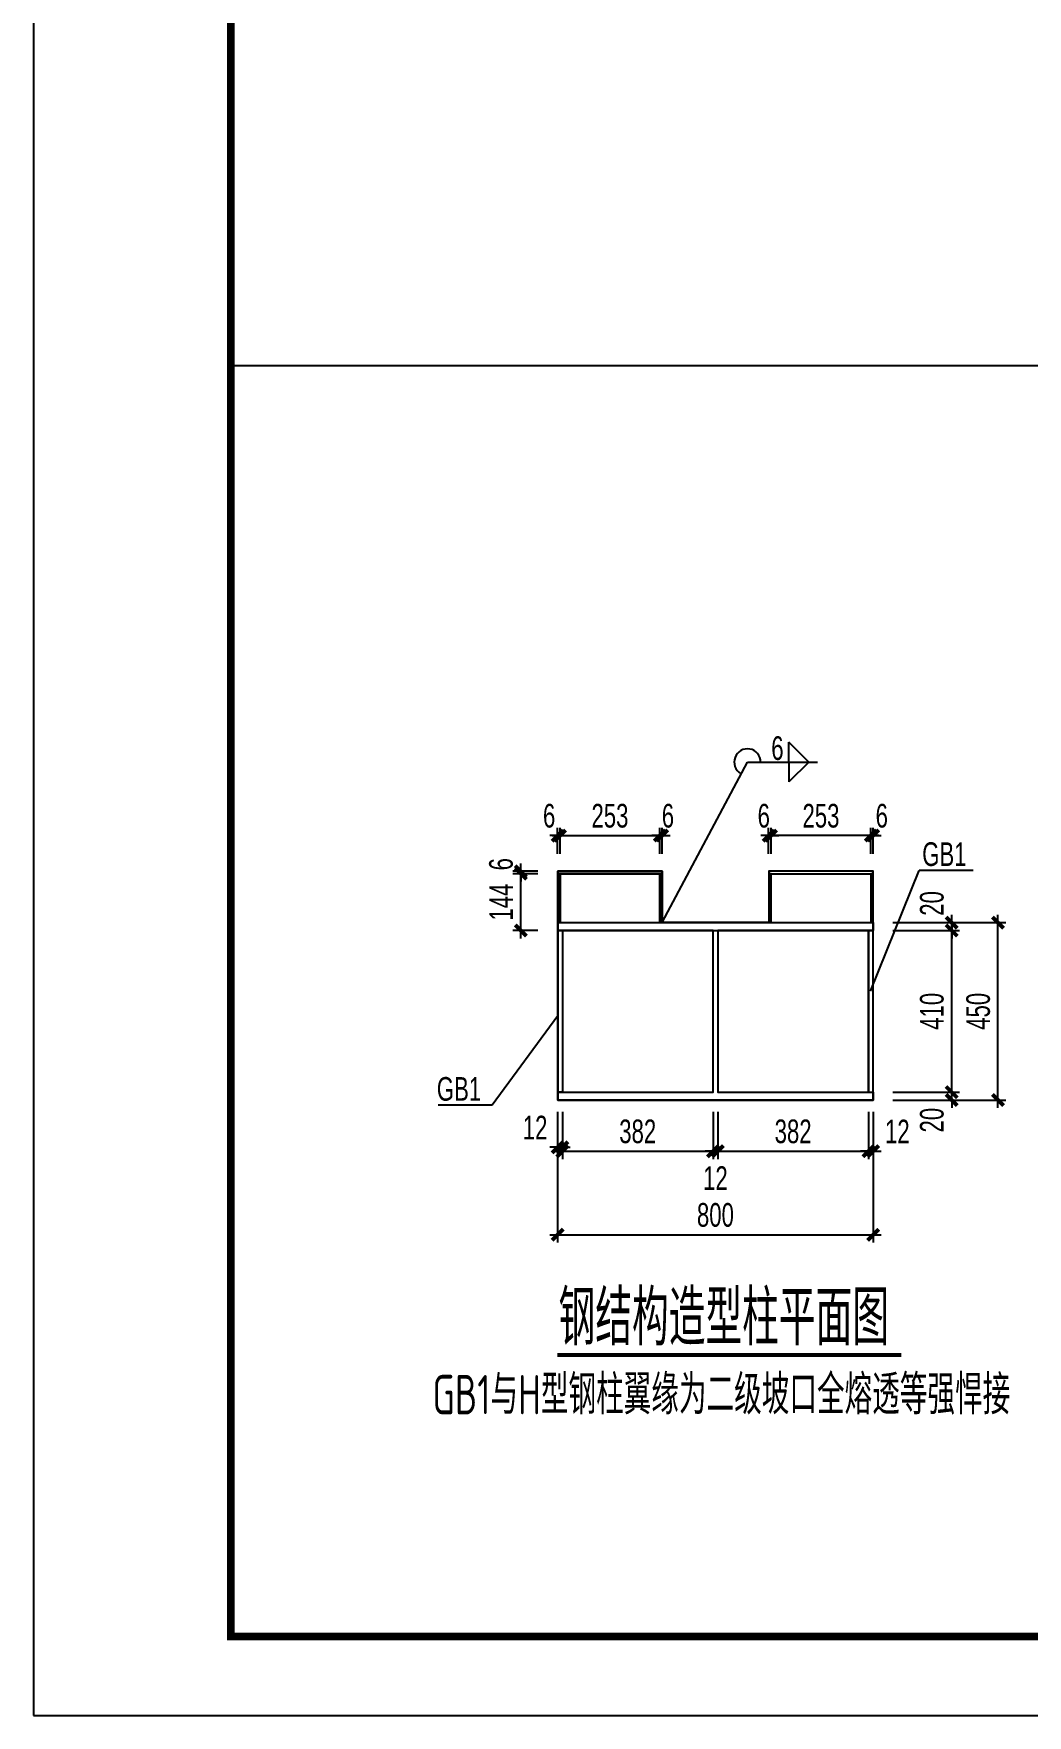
# Model space of a CAD drawing. Header units: millimetres. Extents: x 2359 to 61759, y 2141 to 44141.
# Drawn here: x 2359 to 14957, y 2141 to 23464 of the extents above; entities that cross this region are included whole.
import ezdxf

# ---------------------------------------------------------------- set-up
doc = ezdxf.new("R2010")
doc.units = ezdxf.units.MM
doc.header["$LTSCALE"] = 800
for name, color, linetype in [('Sx-T-GZJD$0$S-TEXT', 7, 'Continuous'), ('Sx-T-GZJD$0$Sx-T-A-DG$0$S-BDER', 101, 'Continuous'), ('Sx-T-GZJD$0$Sx-T-A-DG$0$S-COLU', 30, 'Continuous')]:
    doc.layers.add(name, color=color, linetype=linetype)
doc.layers.add('Sx-T-GZJD$0$Sx-T-A-DG$0$S-ANNO-TEXT', color=7, linetype='Continuous', lineweight=25)
doc.styles.add('Sx-T-GZJD$0$Sx-T-A-DG$0$TSSD_Dimension', font='jzfz_ena.shx', dxfattribs={"width": 0.7, "bigfont": 'JZFZ_CNA.shx'})
doc.styles.add('Sx-T-GZJD$0$Sx-T-A-DG$0$TSSD_Rein', font='Tssdeng.shx', dxfattribs={"width": 0.7, "bigfont": 'hztxt.shx'})
doc.dimstyles.new('Sx-T-GZJD$0$Sx-T-A-DG$0$TSSD_100_20', dxfattribs={"dimtxt": 300, "dimasz": 100, "dimexe": 100, "dimexo": 250, "dimgap": 100, "dimtad": 1, "dimdec": 0, "dimlfac": 0.2, "dimzin": 0, "dimdsep": 46, "dimtxsty": 'Sx-T-GZJD$0$Sx-T-A-DG$0$TSSD_Dimension', "dimblk": 'Sx-T-GZJD$0$Sx-T-A-DG$0$_ArchTick', "dimcen": 0, "dimdle": 100, "dimclrt": 7, "dimadec": 0, "dimazin": 0, "dimtfac": 1, "dimtdec": 0, "dimtix": 1, "dimtmove": 2, "dimatfit": 3, "dimfxl": 0, "dimtolj": 1, "dimtzin": 0, "dimarcsym": 0})

# ---------------------------------------------------------------- blocks, each defined once
blk = doc.blocks.new('Sx-T-GZJD$0$Sx-T-A-DG$0$_ArchTick')
at = {"color": 0, "const_width": 0.5}
blk.add_lwpolyline([(-0.71, -0.71), (0.71, 0.71)], dxfattribs=at)
blk = doc.blocks.new('*D123')
at = {"layer": 'Defpoints', "color": 0, "transparency": 16777216}
for p in [(9002, 10043), (9062, 10043), (9062, 9344)]:
    blk.add_point(p, dxfattribs=at)
at = {"layer": 'Sx-T-GZJD$0$Sx-T-A-DG$0$S-BDER', "color": 0, "lineweight": -2, "transparency": 16777216}
for p, q in [((9002, 9793), (9002, 9244)), ((9062, 9793), (9062, 9244)), ((9002, 9344), (8902, 9344)), ((9002, 9344), (9062, 9344)), ((9062, 9344), (9162, 9344))]:
    blk.add_line(p, q, dxfattribs=at)
at = {"layer": 'Sx-T-GZJD$0$Sx-T-A-DG$0$S-BDER', "color": 0, "lineweight": -2, "transparency": 16777216, "xscale": 100, "yscale": 100, "zscale": 100}
blk.add_blockref('Sx-T-GZJD$0$Sx-T-A-DG$0$_ArchTick', (9002, 9344), dxfattribs=at)
at = {"layer": 'Sx-T-GZJD$0$Sx-T-A-DG$0$S-BDER', "color": 0, "lineweight": -2, "transparency": 16777216, "xscale": 100, "yscale": 100, "zscale": 100, "rotation": 180}
blk.add_blockref('Sx-T-GZJD$0$Sx-T-A-DG$0$_ArchTick', (9062, 9344), dxfattribs=at)
at = {"layer": 'Sx-T-GZJD$0$Sx-T-A-DG$0$S-BDER', "color": 7, "transparency": 16777216, "insert": (8716, 9594), "char_height": 300, "attachment_point": 5, "style": 'Sx-T-GZJD$0$Sx-T-A-DG$0$TSSD_Dimension'}
blk.add_mtext('\\A1;12', dxfattribs=at)
blk = doc.blocks.new('*D124')
at = {"layer": 'Defpoints', "color": 0, "transparency": 16777216}
for p in [(9062, 10043), (10972, 10043), (10972, 9294)]:
    blk.add_point(p, dxfattribs=at)
at = {"layer": 'Sx-T-GZJD$0$Sx-T-A-DG$0$S-BDER', "color": 0, "lineweight": -2, "transparency": 16777216}
for p, q in [((9062, 9793), (9062, 9194)), ((10972, 9793), (10972, 9194)), ((8962, 9294), (11072, 9294))]:
    blk.add_line(p, q, dxfattribs=at)
at = {"layer": 'Sx-T-GZJD$0$Sx-T-A-DG$0$S-BDER', "color": 0, "lineweight": -2, "transparency": 16777216, "xscale": 100, "yscale": 100, "zscale": 100, "rotation": 180}
blk.add_blockref('Sx-T-GZJD$0$Sx-T-A-DG$0$_ArchTick', (9062, 9294), dxfattribs=at)
at = {"layer": 'Sx-T-GZJD$0$Sx-T-A-DG$0$S-BDER', "color": 0, "lineweight": -2, "transparency": 16777216, "xscale": 100, "yscale": 100, "zscale": 100}
blk.add_blockref('Sx-T-GZJD$0$Sx-T-A-DG$0$_ArchTick', (10972, 9294), dxfattribs=at)
at = {"layer": 'Sx-T-GZJD$0$Sx-T-A-DG$0$S-BDER', "color": 7, "transparency": 16777216, "insert": (10017, 9544), "char_height": 300, "attachment_point": 5, "style": 'Sx-T-GZJD$0$Sx-T-A-DG$0$TSSD_Dimension'}
blk.add_mtext('\\A1;382', dxfattribs=at)
blk = doc.blocks.new('*D125')
at = {"layer": 'Defpoints', "color": 0, "transparency": 16777216}
for p in [(11032, 10043), (12942, 10043), (12942, 9294)]:
    blk.add_point(p, dxfattribs=at)
at = {"layer": 'Sx-T-GZJD$0$Sx-T-A-DG$0$S-BDER', "color": 0, "lineweight": -2, "transparency": 16777216}
for p, q in [((11032, 9793), (11032, 9194)), ((12942, 9793), (12942, 9194)), ((10932, 9294), (13042, 9294))]:
    blk.add_line(p, q, dxfattribs=at)
at = {"layer": 'Sx-T-GZJD$0$Sx-T-A-DG$0$S-BDER', "color": 0, "lineweight": -2, "transparency": 16777216, "xscale": 100, "yscale": 100, "zscale": 100, "rotation": 180}
blk.add_blockref('Sx-T-GZJD$0$Sx-T-A-DG$0$_ArchTick', (11032, 9294), dxfattribs=at)
at = {"layer": 'Sx-T-GZJD$0$Sx-T-A-DG$0$S-BDER', "color": 0, "lineweight": -2, "transparency": 16777216, "xscale": 100, "yscale": 100, "zscale": 100}
blk.add_blockref('Sx-T-GZJD$0$Sx-T-A-DG$0$_ArchTick', (12942, 9294), dxfattribs=at)
at = {"layer": 'Sx-T-GZJD$0$Sx-T-A-DG$0$S-BDER', "color": 7, "transparency": 16777216, "insert": (11987, 9544), "char_height": 300, "attachment_point": 5, "style": 'Sx-T-GZJD$0$Sx-T-A-DG$0$TSSD_Dimension'}
blk.add_mtext('\\A1;382', dxfattribs=at)
blk = doc.blocks.new('*D126')
at = {"layer": 'Defpoints', "color": 0, "transparency": 16777216}
for p in [(12942, 10043), (13002, 10043), (13002, 9294)]:
    blk.add_point(p, dxfattribs=at)
at = {"layer": 'Sx-T-GZJD$0$Sx-T-A-DG$0$S-BDER', "color": 0, "lineweight": -2, "transparency": 16777216}
for p, q in [((12942, 9793), (12942, 9194)), ((13002, 9793), (13002, 9194)), ((12942, 9294), (12842, 9294)), ((12942, 9294), (13002, 9294)), ((13002, 9294), (13102, 9294))]:
    blk.add_line(p, q, dxfattribs=at)
at = {"layer": 'Sx-T-GZJD$0$Sx-T-A-DG$0$S-BDER', "color": 0, "lineweight": -2, "transparency": 16777216, "xscale": 100, "yscale": 100, "zscale": 100}
blk.add_blockref('Sx-T-GZJD$0$Sx-T-A-DG$0$_ArchTick', (12942, 9294), dxfattribs=at)
at = {"layer": 'Sx-T-GZJD$0$Sx-T-A-DG$0$S-BDER', "color": 0, "lineweight": -2, "transparency": 16777216, "xscale": 100, "yscale": 100, "zscale": 100, "rotation": 180}
blk.add_blockref('Sx-T-GZJD$0$Sx-T-A-DG$0$_ArchTick', (13002, 9294), dxfattribs=at)
at = {"layer": 'Sx-T-GZJD$0$Sx-T-A-DG$0$S-BDER', "color": 7, "transparency": 16777216, "insert": (13308, 9544), "char_height": 300, "attachment_point": 5, "style": 'Sx-T-GZJD$0$Sx-T-A-DG$0$TSSD_Dimension'}
blk.add_mtext('\\A1;12', dxfattribs=at)
blk = doc.blocks.new('*D127')
at = {"layer": 'Defpoints', "color": 0, "transparency": 16777216}
for p in [(9002, 9943), (13002, 9943), (13002, 8235)]:
    blk.add_point(p, dxfattribs=at)
at = {"layer": 'Sx-T-GZJD$0$Sx-T-A-DG$0$S-BDER', "color": 0, "lineweight": -2, "transparency": 16777216}
for p, q in [((9002, 9693), (9002, 8135)), ((13002, 9693), (13002, 8135)), ((8902, 8235), (13102, 8235))]:
    blk.add_line(p, q, dxfattribs=at)
at = {"layer": 'Sx-T-GZJD$0$Sx-T-A-DG$0$S-BDER', "color": 0, "lineweight": -2, "transparency": 16777216, "xscale": 100, "yscale": 100, "zscale": 100, "rotation": 180}
blk.add_blockref('Sx-T-GZJD$0$Sx-T-A-DG$0$_ArchTick', (9002, 8235), dxfattribs=at)
at = {"layer": 'Sx-T-GZJD$0$Sx-T-A-DG$0$S-BDER', "color": 0, "lineweight": -2, "transparency": 16777216, "xscale": 100, "yscale": 100, "zscale": 100}
blk.add_blockref('Sx-T-GZJD$0$Sx-T-A-DG$0$_ArchTick', (13002, 8235), dxfattribs=at)
at = {"layer": 'Sx-T-GZJD$0$Sx-T-A-DG$0$S-BDER', "color": 7, "transparency": 16777216, "insert": (11002, 8485), "char_height": 300, "attachment_point": 5, "style": 'Sx-T-GZJD$0$Sx-T-A-DG$0$TSSD_Dimension'}
blk.add_mtext('\\A1;800', dxfattribs=at)
blk = doc.blocks.new('*D128')
at = {"layer": 'Defpoints', "color": 0, "transparency": 16777216}
for p in [(13002, 10043), (13997, 10043), (13002, 9943)]:
    blk.add_point(p, dxfattribs=at)
at = {"layer": 'Sx-T-GZJD$0$Sx-T-A-DG$0$S-BDER', "color": 0, "lineweight": -2, "transparency": 16777216}
for p, q in [((13252, 10043), (14097, 10043)), ((13997, 10043), (13997, 10143)), ((13997, 9943), (13997, 10043)), ((13252, 9943), (14097, 9943)), ((13997, 9943), (13997, 9843))]:
    blk.add_line(p, q, dxfattribs=at)
at = {"layer": 'Sx-T-GZJD$0$Sx-T-A-DG$0$S-BDER', "color": 0, "lineweight": -2, "transparency": 16777216, "xscale": 100, "yscale": 100, "zscale": 100}
for p, rotation in [((13997, 10043), 270), ((13997, 9943), 90)]:
    blk.add_blockref('Sx-T-GZJD$0$Sx-T-A-DG$0$_ArchTick', p, dxfattribs=dict(at, rotation=rotation))
at = {"layer": 'Sx-T-GZJD$0$Sx-T-A-DG$0$S-BDER', "color": 7, "transparency": 16777216, "insert": (13747, 9688), "char_height": 300, "attachment_point": 5, "rotation": 90, "style": 'Sx-T-GZJD$0$Sx-T-A-DG$0$TSSD_Dimension'}
blk.add_mtext('\\A1;20', dxfattribs=at)
blk = doc.blocks.new('*D129')
at = {"layer": 'Defpoints', "color": 0, "transparency": 16777216}
for p in [(13002, 12093), (13997, 12093), (13002, 10043)]:
    blk.add_point(p, dxfattribs=at)
at = {"layer": 'Sx-T-GZJD$0$Sx-T-A-DG$0$S-BDER', "color": 0, "lineweight": -2, "transparency": 16777216}
for p, q in [((13997, 9943), (13997, 12193)), ((13252, 12093), (14097, 12093)), ((13252, 10043), (14097, 10043))]:
    blk.add_line(p, q, dxfattribs=at)
at = {"layer": 'Sx-T-GZJD$0$Sx-T-A-DG$0$S-BDER', "color": 0, "lineweight": -2, "transparency": 16777216, "xscale": 100, "yscale": 100, "zscale": 100}
for p, rotation in [((13997, 12093), 90), ((13997, 10043), 270)]:
    blk.add_blockref('Sx-T-GZJD$0$Sx-T-A-DG$0$_ArchTick', p, dxfattribs=dict(at, rotation=rotation))
at = {"layer": 'Sx-T-GZJD$0$Sx-T-A-DG$0$S-BDER', "color": 7, "transparency": 16777216, "insert": (13747, 11068), "char_height": 300, "attachment_point": 5, "rotation": 90, "style": 'Sx-T-GZJD$0$Sx-T-A-DG$0$TSSD_Dimension'}
blk.add_mtext('\\A1;410', dxfattribs=at)
blk = doc.blocks.new('*D130')
at = {"layer": 'Defpoints', "color": 0, "transparency": 16777216}
for p in [(13002, 12193), (14584, 12193), (13002, 9943)]:
    blk.add_point(p, dxfattribs=at)
at = {"layer": 'Sx-T-GZJD$0$Sx-T-A-DG$0$S-BDER', "color": 0, "lineweight": -2, "transparency": 16777216}
for p, q in [((13252, 12193), (14684, 12193)), ((14584, 9843), (14584, 12293)), ((13252, 9943), (14684, 9943))]:
    blk.add_line(p, q, dxfattribs=at)
at = {"layer": 'Sx-T-GZJD$0$Sx-T-A-DG$0$S-BDER', "color": 0, "lineweight": -2, "transparency": 16777216, "xscale": 100, "yscale": 100, "zscale": 100}
for p, rotation in [((14584, 12193), 90), ((14584, 9943), 270)]:
    blk.add_blockref('Sx-T-GZJD$0$Sx-T-A-DG$0$_ArchTick', p, dxfattribs=dict(at, rotation=rotation))
at = {"layer": 'Sx-T-GZJD$0$Sx-T-A-DG$0$S-BDER', "color": 7, "transparency": 16777216, "insert": (14334, 11068), "char_height": 300, "attachment_point": 5, "rotation": 90, "style": 'Sx-T-GZJD$0$Sx-T-A-DG$0$TSSD_Dimension'}
blk.add_mtext('\\A1;450', dxfattribs=at)
blk = doc.blocks.new('*D131')
at = {"layer": 'Defpoints', "color": 0, "transparency": 16777216}
for p in [(8535, 12813), (9002, 12813), (9002, 12093)]:
    blk.add_point(p, dxfattribs=at)
at = {"layer": 'Sx-T-GZJD$0$Sx-T-A-DG$0$S-BDER', "color": 0, "lineweight": -2, "transparency": 16777216}
for p, q in [((8752, 12813), (8435, 12813)), ((8535, 11993), (8535, 12913)), ((8752, 12093), (8435, 12093))]:
    blk.add_line(p, q, dxfattribs=at)
at = {"layer": 'Sx-T-GZJD$0$Sx-T-A-DG$0$S-BDER', "color": 0, "lineweight": -2, "transparency": 16777216, "xscale": 100, "yscale": 100, "zscale": 100}
for p, rotation in [((8535, 12813), 90), ((8535, 12093), 270)]:
    blk.add_blockref('Sx-T-GZJD$0$Sx-T-A-DG$0$_ArchTick', p, dxfattribs=dict(at, rotation=rotation))
at = {"layer": 'Sx-T-GZJD$0$Sx-T-A-DG$0$S-BDER', "color": 7, "transparency": 16777216, "insert": (8285, 12453), "char_height": 300, "attachment_point": 5, "rotation": 90, "style": 'Sx-T-GZJD$0$Sx-T-A-DG$0$TSSD_Dimension'}
blk.add_mtext('\\A1;144', dxfattribs=at)
blk = doc.blocks.new('*D132')
at = {"layer": 'Defpoints', "color": 0, "transparency": 16777216}
for p in [(8535, 12843), (9002, 12843), (9002, 12813)]:
    blk.add_point(p, dxfattribs=at)
at = {"layer": 'Sx-T-GZJD$0$Sx-T-A-DG$0$S-BDER', "color": 0, "lineweight": -2, "transparency": 16777216}
for p, q in [((8752, 12843), (8435, 12843)), ((8752, 12813), (8435, 12813)), ((8535, 12843), (8535, 12943)), ((8535, 12813), (8535, 12843)), ((8535, 12813), (8535, 12713))]:
    blk.add_line(p, q, dxfattribs=at)
at = {"layer": 'Sx-T-GZJD$0$Sx-T-A-DG$0$S-BDER', "color": 0, "lineweight": -2, "transparency": 16777216, "xscale": 100, "yscale": 100, "zscale": 100}
for p, rotation in [((8535, 12843), 270), ((8535, 12813), 90)]:
    blk.add_blockref('Sx-T-GZJD$0$Sx-T-A-DG$0$_ArchTick', p, dxfattribs=dict(at, rotation=rotation))
at = {"layer": 'Sx-T-GZJD$0$Sx-T-A-DG$0$S-BDER', "color": 7, "transparency": 16777216, "insert": (8285, 12933), "char_height": 300, "attachment_point": 5, "rotation": 90, "style": 'Sx-T-GZJD$0$Sx-T-A-DG$0$TSSD_Dimension'}
blk.add_mtext('\\A1;6', dxfattribs=at)
blk = doc.blocks.new('*D29')
at = {"layer": 'Defpoints', "color": 0, "transparency": 16777216}
for p in [(9032, 13296), (9002, 12813), (9032, 12813)]:
    blk.add_point(p, dxfattribs=at)
at = {"layer": 'Sx-T-GZJD$0$Sx-T-A-DG$0$S-BDER', "color": 0, "lineweight": -2, "transparency": 16777216}
for p, q in [((9002, 13296), (8902, 13296)), ((9002, 13063), (9002, 13396)), ((9002, 13296), (9032, 13296)), ((9032, 13063), (9032, 13396)), ((9032, 13296), (9132, 13296))]:
    blk.add_line(p, q, dxfattribs=at)
at = {"layer": 'Sx-T-GZJD$0$Sx-T-A-DG$0$S-BDER', "color": 0, "lineweight": -2, "transparency": 16777216, "xscale": 100, "yscale": 100, "zscale": 100}
blk.add_blockref('Sx-T-GZJD$0$Sx-T-A-DG$0$_ArchTick', (9002, 13296), dxfattribs=at)
at = {"layer": 'Sx-T-GZJD$0$Sx-T-A-DG$0$S-BDER', "color": 0, "lineweight": -2, "transparency": 16777216, "xscale": 100, "yscale": 100, "zscale": 100, "rotation": 180}
blk.add_blockref('Sx-T-GZJD$0$Sx-T-A-DG$0$_ArchTick', (9032, 13296), dxfattribs=at)
at = {"layer": 'Sx-T-GZJD$0$Sx-T-A-DG$0$S-BDER', "color": 7, "transparency": 16777216, "insert": (8894, 13546), "char_height": 300, "attachment_point": 5, "style": 'Sx-T-GZJD$0$Sx-T-A-DG$0$TSSD_Dimension'}
blk.add_mtext('\\A1;6', dxfattribs=at)
blk = doc.blocks.new('*D30')
at = {"layer": 'Defpoints', "color": 0, "transparency": 16777216}
for p in [(10297, 13296), (9032, 12813), (10297, 12813)]:
    blk.add_point(p, dxfattribs=at)
at = {"layer": 'Sx-T-GZJD$0$Sx-T-A-DG$0$S-BDER', "color": 0, "lineweight": -2, "transparency": 16777216}
for p, q in [((8932, 13296), (10397, 13296)), ((9032, 13063), (9032, 13396)), ((10297, 13063), (10297, 13396))]:
    blk.add_line(p, q, dxfattribs=at)
at = {"layer": 'Sx-T-GZJD$0$Sx-T-A-DG$0$S-BDER', "color": 0, "lineweight": -2, "transparency": 16777216, "xscale": 100, "yscale": 100, "zscale": 100, "rotation": 180}
blk.add_blockref('Sx-T-GZJD$0$Sx-T-A-DG$0$_ArchTick', (9032, 13296), dxfattribs=at)
at = {"layer": 'Sx-T-GZJD$0$Sx-T-A-DG$0$S-BDER', "color": 0, "lineweight": -2, "transparency": 16777216, "xscale": 100, "yscale": 100, "zscale": 100}
blk.add_blockref('Sx-T-GZJD$0$Sx-T-A-DG$0$_ArchTick', (10297, 13296), dxfattribs=at)
at = {"layer": 'Sx-T-GZJD$0$Sx-T-A-DG$0$S-BDER', "color": 7, "transparency": 16777216, "insert": (9665, 13546), "char_height": 300, "attachment_point": 5, "style": 'Sx-T-GZJD$0$Sx-T-A-DG$0$TSSD_Dimension'}
blk.add_mtext('\\A1;253', dxfattribs=at)
blk = doc.blocks.new('*D31')
at = {"layer": 'Defpoints', "color": 0, "transparency": 16777216}
for p in [(10327, 13296), (10297, 12813), (10327, 12813)]:
    blk.add_point(p, dxfattribs=at)
at = {"layer": 'Sx-T-GZJD$0$Sx-T-A-DG$0$S-BDER', "color": 0, "lineweight": -2, "transparency": 16777216}
for p, q in [((10297, 13296), (10197, 13296)), ((10297, 13063), (10297, 13396)), ((10297, 13296), (10327, 13296)), ((10327, 13063), (10327, 13396)), ((10327, 13296), (10427, 13296))]:
    blk.add_line(p, q, dxfattribs=at)
at = {"layer": 'Sx-T-GZJD$0$Sx-T-A-DG$0$S-BDER', "color": 0, "lineweight": -2, "transparency": 16777216, "xscale": 100, "yscale": 100, "zscale": 100}
blk.add_blockref('Sx-T-GZJD$0$Sx-T-A-DG$0$_ArchTick', (10297, 13296), dxfattribs=at)
at = {"layer": 'Sx-T-GZJD$0$Sx-T-A-DG$0$S-BDER', "color": 0, "lineweight": -2, "transparency": 16777216, "xscale": 100, "yscale": 100, "zscale": 100, "rotation": 180}
blk.add_blockref('Sx-T-GZJD$0$Sx-T-A-DG$0$_ArchTick', (10327, 13296), dxfattribs=at)
at = {"layer": 'Sx-T-GZJD$0$Sx-T-A-DG$0$S-BDER', "color": 7, "transparency": 16777216, "insert": (10400, 13546), "char_height": 300, "attachment_point": 5, "style": 'Sx-T-GZJD$0$Sx-T-A-DG$0$TSSD_Dimension'}
blk.add_mtext('\\A1;6', dxfattribs=at)
blk = doc.blocks.new('*D32')
at = {"layer": 'Defpoints', "color": 0, "transparency": 16777216}
for p in [(12972, 13296), (12972, 12813), (13002, 12813)]:
    blk.add_point(p, dxfattribs=at)
at = {"layer": 'Sx-T-GZJD$0$Sx-T-A-DG$0$S-BDER', "color": 0, "lineweight": -2, "transparency": 16777216}
for p, q in [((12972, 13296), (12872, 13296)), ((12972, 13063), (12972, 13396)), ((13002, 13296), (12972, 13296)), ((13002, 13063), (13002, 13396)), ((13002, 13296), (13102, 13296))]:
    blk.add_line(p, q, dxfattribs=at)
at = {"layer": 'Sx-T-GZJD$0$Sx-T-A-DG$0$S-BDER', "color": 0, "lineweight": -2, "transparency": 16777216, "xscale": 100, "yscale": 100, "zscale": 100}
blk.add_blockref('Sx-T-GZJD$0$Sx-T-A-DG$0$_ArchTick', (12972, 13296), dxfattribs=at)
at = {"layer": 'Sx-T-GZJD$0$Sx-T-A-DG$0$S-BDER', "color": 0, "lineweight": -2, "transparency": 16777216, "xscale": 100, "yscale": 100, "zscale": 100, "rotation": 180}
blk.add_blockref('Sx-T-GZJD$0$Sx-T-A-DG$0$_ArchTick', (13002, 13296), dxfattribs=at)
at = {"layer": 'Sx-T-GZJD$0$Sx-T-A-DG$0$S-BDER', "color": 7, "transparency": 16777216, "insert": (13111, 13546), "char_height": 300, "attachment_point": 5, "style": 'Sx-T-GZJD$0$Sx-T-A-DG$0$TSSD_Dimension'}
blk.add_mtext('\\A1;6', dxfattribs=at)
blk = doc.blocks.new('*D33')
at = {"layer": 'Defpoints', "color": 0, "transparency": 16777216}
for p in [(11707, 13296), (11707, 12813), (12972, 12813)]:
    blk.add_point(p, dxfattribs=at)
at = {"layer": 'Sx-T-GZJD$0$Sx-T-A-DG$0$S-BDER', "color": 0, "lineweight": -2, "transparency": 16777216}
for p, q in [((13072, 13296), (11607, 13296)), ((11707, 13063), (11707, 13396)), ((12972, 13063), (12972, 13396))]:
    blk.add_line(p, q, dxfattribs=at)
at = {"layer": 'Sx-T-GZJD$0$Sx-T-A-DG$0$S-BDER', "color": 0, "lineweight": -2, "transparency": 16777216, "xscale": 100, "yscale": 100, "zscale": 100, "rotation": 180}
blk.add_blockref('Sx-T-GZJD$0$Sx-T-A-DG$0$_ArchTick', (11707, 13296), dxfattribs=at)
at = {"layer": 'Sx-T-GZJD$0$Sx-T-A-DG$0$S-BDER', "color": 0, "lineweight": -2, "transparency": 16777216, "xscale": 100, "yscale": 100, "zscale": 100}
blk.add_blockref('Sx-T-GZJD$0$Sx-T-A-DG$0$_ArchTick', (12972, 13296), dxfattribs=at)
at = {"layer": 'Sx-T-GZJD$0$Sx-T-A-DG$0$S-BDER', "color": 7, "transparency": 16777216, "insert": (12340, 13546), "char_height": 300, "attachment_point": 5, "style": 'Sx-T-GZJD$0$Sx-T-A-DG$0$TSSD_Dimension'}
blk.add_mtext('\\A1;253', dxfattribs=at)
blk = doc.blocks.new('*D34')
at = {"layer": 'Defpoints', "color": 0, "transparency": 16777216}
for p in [(11677, 13296), (11677, 12813), (11707, 12813)]:
    blk.add_point(p, dxfattribs=at)
at = {"layer": 'Sx-T-GZJD$0$Sx-T-A-DG$0$S-BDER', "color": 0, "lineweight": -2, "transparency": 16777216}
for p, q in [((11677, 13296), (11577, 13296)), ((11677, 13063), (11677, 13396)), ((11707, 13296), (11677, 13296)), ((11707, 13063), (11707, 13396)), ((11707, 13296), (11807, 13296))]:
    blk.add_line(p, q, dxfattribs=at)
at = {"layer": 'Sx-T-GZJD$0$Sx-T-A-DG$0$S-BDER', "color": 0, "lineweight": -2, "transparency": 16777216, "xscale": 100, "yscale": 100, "zscale": 100}
blk.add_blockref('Sx-T-GZJD$0$Sx-T-A-DG$0$_ArchTick', (11677, 13296), dxfattribs=at)
at = {"layer": 'Sx-T-GZJD$0$Sx-T-A-DG$0$S-BDER', "color": 0, "lineweight": -2, "transparency": 16777216, "xscale": 100, "yscale": 100, "zscale": 100, "rotation": 180}
blk.add_blockref('Sx-T-GZJD$0$Sx-T-A-DG$0$_ArchTick', (11707, 13296), dxfattribs=at)
at = {"layer": 'Sx-T-GZJD$0$Sx-T-A-DG$0$S-BDER', "color": 7, "transparency": 16777216, "insert": (11615, 13546), "char_height": 300, "attachment_point": 5, "style": 'Sx-T-GZJD$0$Sx-T-A-DG$0$TSSD_Dimension'}
blk.add_mtext('\\A1;6', dxfattribs=at)
blk = doc.blocks.new('*D82')
at = {"layer": 'Defpoints', "color": 0, "transparency": 16777216}
for p in [(10972, 10043), (11032, 10043), (11032, 9294)]:
    blk.add_point(p, dxfattribs=at)
at = {"layer": 'Sx-T-GZJD$0$Sx-T-A-DG$0$S-BDER', "color": 0, "lineweight": -2, "transparency": 16777216}
for p, q in [((10972, 9793), (10972, 9194)), ((11032, 9793), (11032, 9194)), ((10972, 9294), (10872, 9294)), ((10972, 9294), (11032, 9294)), ((11032, 9294), (11132, 9294))]:
    blk.add_line(p, q, dxfattribs=at)
at = {"layer": 'Sx-T-GZJD$0$Sx-T-A-DG$0$S-BDER', "color": 0, "lineweight": -2, "transparency": 16777216, "xscale": 100, "yscale": 100, "zscale": 100}
blk.add_blockref('Sx-T-GZJD$0$Sx-T-A-DG$0$_ArchTick', (10972, 9294), dxfattribs=at)
at = {"layer": 'Sx-T-GZJD$0$Sx-T-A-DG$0$S-BDER', "color": 0, "lineweight": -2, "transparency": 16777216, "xscale": 100, "yscale": 100, "zscale": 100, "rotation": 180}
blk.add_blockref('Sx-T-GZJD$0$Sx-T-A-DG$0$_ArchTick', (11032, 9294), dxfattribs=at)
at = {"layer": 'Sx-T-GZJD$0$Sx-T-A-DG$0$S-BDER', "color": 7, "transparency": 16777216, "insert": (11002, 8953), "char_height": 300, "attachment_point": 5, "style": 'Sx-T-GZJD$0$Sx-T-A-DG$0$TSSD_Dimension'}
blk.add_mtext('\\A1;12', dxfattribs=at)
blk = doc.blocks.new('*D90')
at = {"layer": 'Defpoints', "color": 0, "transparency": 16777216}
for p in [(13002, 12193), (13002, 12093), (13997, 12093)]:
    blk.add_point(p, dxfattribs=at)
at = {"layer": 'Sx-T-GZJD$0$Sx-T-A-DG$0$S-BDER', "color": 0, "lineweight": -2, "transparency": 16777216}
for p, q in [((13252, 12193), (14097, 12193)), ((13997, 12193), (13997, 12293)), ((13997, 12193), (13997, 12093)), ((13252, 12093), (14097, 12093)), ((13997, 12093), (13997, 11993))]:
    blk.add_line(p, q, dxfattribs=at)
at = {"layer": 'Sx-T-GZJD$0$Sx-T-A-DG$0$S-BDER', "color": 0, "lineweight": -2, "transparency": 16777216, "xscale": 100, "yscale": 100, "zscale": 100}
for p, rotation in [((13997, 12193), 270), ((13997, 12093), 90)]:
    blk.add_blockref('Sx-T-GZJD$0$Sx-T-A-DG$0$_ArchTick', p, dxfattribs=dict(at, rotation=rotation))
at = {"layer": 'Sx-T-GZJD$0$Sx-T-A-DG$0$S-BDER', "color": 7, "transparency": 16777216, "insert": (13747, 12436), "char_height": 300, "attachment_point": 5, "rotation": 90, "style": 'Sx-T-GZJD$0$Sx-T-A-DG$0$TSSD_Dimension'}
blk.add_mtext('\\A1;20', dxfattribs=at)
blk = doc.blocks.new('*U3')
at = {"color": 4}
blk.add_lwpolyline([(-584, -10), (10, -10), (10, 410), (-584, 410)], close=True, dxfattribs=at)
at = {"color": 4, "const_width": 1}
blk.add_lwpolyline([(-559, 0), (0, 0), (0, 400), (-559, 400)], close=True, dxfattribs=at)
blk = doc.blocks.new('Sx-T-GZJD')
at = {"layer": 'Sx-T-GZJD$0$S-TEXT'}
for p, q in [((9002.3, 12813.1), (10327.3, 12813.1)), ((11677.3, 12813.1), (13002.3, 12813.1)), ((9002.3, 12193.1), (10327.3, 12193.1)), ((11677.3, 12193.1), (13002.3, 12193.1)), ((9062.3, 12093.1), (9002.3, 12093.1)), ((9002.3, 12093.1), (12942.3, 12093.1)), ((12942.3, 12093.1), (13002.3, 12093.1)), ((9062.3, 10043.1), (9002.3, 10043.1)), ((12942.3, 10043.1), (13002.3, 10043.1))]:
    blk.add_line(p, q, dxfattribs=at)
blk.add_lwpolyline([(9002.3, 12193.1), (9002.3, 9943.1), (13002.3, 9943.1), (13002.3, 12843.1), (11677.3, 12843.1), (11677.3, 12193.1), (10327.3, 12193.1), (10327.3, 12843.1), (9002.3, 12843.1)], close=True, dxfattribs=at)
for points in [[(9032.3, 12193.1), (9032.3, 12813.1), (10297.3, 12813.1), (10297.3, 12193.1)], [(11707.3, 12193.1), (11707.3, 12813.1), (12972.3, 12813.1), (12972.3, 12193.1)], [(9062.3, 12093.1), (9062.3, 10043.1), (10972.3, 10043.1), (10972.3, 12093.1), (9062.3, 12093.1)], [(11032.3, 12093.1), (11032.3, 10043.1), (12942.3, 10043.1), (12942.3, 12093.1), (11032.3, 12093.1)]]:
    blk.add_lwpolyline(points, dxfattribs=at)
at = {"layer": 'Sx-T-GZJD$0$Sx-T-A-DG$0$S-BDER'}
blk.add_line((4858.9, 19258.2), (53758.9, 19258.2), dxfattribs=at)
at = {"layer": 'Sx-T-GZJD$0$Sx-T-A-DG$0$S-BDER', "color": 7}
for p, q in [((11934.4, 14228.7), (11934.4, 14478.7)), ((12184.4, 14228.7), (11934.4, 14478.7)), ((10327.3, 12193.1), (11407.5, 14228.7)), ((11407.5, 14228.7), (12295, 14228.7)), ((11934.4, 14228.7), (11934.4, 13978.7)), ((12184.4, 14228.7), (11934.4, 13978.7)), ((12966.9, 11322.5), (13586.1, 12854.1)), ((14268, 12854.1), (13586.1, 12854.1)), ((9002.3, 11009.2), (8169.7, 9877.2)), ((8169.7, 9877.2), (7487.9, 9877.2))]:
    blk.add_line(p, q, dxfattribs=at)
at = {"layer": 'Sx-T-GZJD$0$Sx-T-A-DG$0$S-BDER'}
for points in [[(4858.9, 43141.3), (53758.9, 43141.3), (53758.9, 3141.3), (4858.9, 3141.3)], [(9002.3, 12843.1), (10327.3, 12843.1), (10327.3, 12813.1), (9002.3, 12813.1)], [(9002.3, 12813.1), (9032.3, 12813.1), (9032.3, 12193.1), (9002.3, 12193.1)], [(10297.3, 12813.1), (10327.3, 12813.1), (10327.3, 12193.1), (10297.3, 12193.1)], [(13002.3, 12843.1), (11677.3, 12843.1), (11677.3, 12813.1), (13002.3, 12813.1)], [(11707.3, 12813.1), (11677.3, 12813.1), (11677.3, 12193.1), (11707.3, 12193.1)], [(13002.3, 12813.1), (12972.3, 12813.1), (12972.3, 12193.1), (13002.3, 12193.1)]]:
    blk.add_lwpolyline(points, close=True, dxfattribs=at)
at = {"layer": 'Sx-T-GZJD$0$Sx-T-A-DG$0$S-BDER', "const_width": 50}
blk.add_lwpolyline([(8996.9, 6709.4), (13358.6, 6709.4)], dxfattribs=at)
at = {"layer": 'Sx-T-GZJD$0$Sx-T-A-DG$0$S-BDER', "color": 7}
blk.add_arc((11407.5, 14228.7), 167.7, 0, 239.29756, dxfattribs=at)
at = {"layer": 'Sx-T-GZJD$0$Sx-T-A-DG$0$S-COLU'}
for p, q in [((9002.3, 12813.1), (9002.3, 12843.1)), ((13002.3, 12813.1), (13002.3, 12843.1))]:
    blk.add_line(p, q, dxfattribs=at)
for points in [[(10972.3, 12093.1), (9002.3, 12093.1), (9002.3, 12193.1), (13002.3, 12193.1), (13002.3, 12093.1), (11032.3, 12093.1)], [(10972.3, 10043.1), (10972.3, 12093.1)], [(11032.3, 12093.1), (11032.3, 10043.1)], [(11032.3, 10043.1), (13002.3, 10043.1), (13002.3, 9943.1), (9002.3, 9943.1), (9002.3, 10043.1), (10972.3, 10043.1)]]:
    blk.add_lwpolyline(points, dxfattribs=at)
for points in [[(9002.3, 12093.1), (9062.3, 12093.1), (9062.3, 10043.1), (9002.3, 10043.1)], [(13002.3, 12093.1), (12942.3, 12093.1), (12942.3, 10043.1), (13002.3, 10043.1)]]:
    blk.add_lwpolyline(points, close=True, dxfattribs=at)
at = {"layer": 'Sx-T-GZJD$0$Sx-T-A-DG$0$S-ANNO-TEXT', "insert": (11077.3, 6205.7), "char_height": 500, "attachment_point": 5, "style": 'Sx-T-GZJD$0$Sx-T-A-DG$0$TSSD_Rein'}
blk.add_mtext('\\A1;GB1与H型钢柱翼缘为二级坡口全熔透等强悍接', dxfattribs=at)
at = {"layer": 'Sx-T-GZJD$0$Sx-T-A-DG$0$S-BDER', "color": 7, "attachment_point": 5, "style": 'Sx-T-GZJD$0$Sx-T-A-DG$0$TSSD_Dimension'}
for s, insert, char_height in [('\\A1;6', (11788.1, 14403.1), 300), ('\\A1;GB1', (13904.8, 13059), 300), ('\\A1;GB1', (7751.1, 10082.1), 300), ('\\A1;钢结构造型柱平面图', (11108.4, 7181.2), 700)]:
    blk.add_mtext(s, dxfattribs=dict(at, insert=insert, char_height=char_height))
at = {"layer": 'Sx-T-GZJD$0$Sx-T-A-DG$0$S-BDER'}
for base, p1, p2, picture, middle in [((9032.3, 13295.6), (9002.3, 12813.1), (9032.3, 12813.1), '*D29', (8894, 13545.6)), ((10327.3, 13295.6), (10297.3, 12813.1), (10327.3, 12813.1), '*D31', (10400.3, 13545.6)), ((9062.3, 9344.3), (9002.3, 10043.1), (9062.3, 10043.1), '*D123', (8716.3, 9594.3)), ((11032.3, 9294.3), (10972.3, 10043.1), (11032.3, 10043.1), '*D82', (11002.3, 8952.7)), ((13002.3, 9294.3), (12942.3, 10043.1), (13002.3, 10043.1), '*D126', (13307.6, 9544.3))]:
    dim = blk.add_linear_dim(base=base, p1=p1, p2=p2, dimstyle='Sx-T-GZJD$0$Sx-T-A-DG$0$TSSD_100_20', dxfattribs=at)
    dim.commit()
    dim.dimension.update_dxf_attribs({"geometry": picture, "text_midpoint": middle, "dimtype": 128})
for base, p1, p2, picture, middle in [((10297.3, 13295.6), (9032.3, 12813.1), (10297.3, 12813.1), '*D30', (9664.8, 13545.6)), ((10972.3, 9294.3), (9062.3, 10043.1), (10972.3, 10043.1), '*D124', (10017.3, 9544.3)), ((12942.3, 9294.3), (11032.3, 10043.1), (12942.3, 10043.1), '*D125', (11987.3, 9544.3)), ((13002.3, 8234.7), (9002.3, 9943.1), (13002.3, 9943.1), '*D127', (11002.3, 8484.7))]:
    dim = blk.add_linear_dim(base=base, p1=p1, p2=p2, dimstyle='Sx-T-GZJD$0$Sx-T-A-DG$0$TSSD_100_20', dxfattribs=at)
    dim.commit()
    dim.dimension.update_dxf_attribs({"geometry": picture, "text_midpoint": middle})
for base, p1, p2, angle, picture, middle in [((11677.3, 13295.6), (11707.3, 12813.1), (11677.3, 12813.1), 180, '*D34', (11614.6, 13545.6)), ((12972.3, 13295.6), (13002.3, 12813.1), (12972.3, 12813.1), 180, '*D32', (13110.6, 13545.6)), ((8534.9, 12843.1), (9002.3, 12813.1), (9002.3, 12843.1), 90, '*D132', (8284.9, 12933.5)), ((13997, 12093.1), (13002.3, 12193.1), (13002.3, 12093.1), 270, '*D90', (13747, 12435.6)), ((13997, 10043.1), (13002.3, 9943.1), (13002.3, 10043.1), 90, '*D128', (13747, 9688.2))]:
    dim = blk.add_linear_dim(base=base, p1=p1, p2=p2, angle=angle, dimstyle='Sx-T-GZJD$0$Sx-T-A-DG$0$TSSD_100_20', dxfattribs=at)
    dim.commit()
    dim.dimension.update_dxf_attribs({"geometry": picture, "text_midpoint": middle, "dimtype": 128})
for base, p1, p2, angle, picture, middle in [((11707.3, 13295.6), (12972.3, 12813.1), (11707.3, 12813.1), 180, '*D33', (12339.8, 13545.6)), ((8534.9, 12813.1), (9002.3, 12093.1), (9002.3, 12813.1), 90, '*D131', (8284.9, 12453.1)), ((14584.4, 12193.1), (13002.3, 9943.1), (13002.3, 12193.1), 90, '*D130', (14334.4, 11068.1)), ((13997, 12093.1), (13002.3, 10043.1), (13002.3, 12093.1), 90, '*D129', (13747, 11068.1))]:
    dim = blk.add_linear_dim(base=base, p1=p1, p2=p2, angle=angle, dimstyle='Sx-T-GZJD$0$Sx-T-A-DG$0$TSSD_100_20', dxfattribs=at)
    dim.commit()
    dim.dimension.update_dxf_attribs({"geometry": picture, "text_midpoint": middle})

msp = doc.modelspace()

# ---------------------------------------------------------------- block references
at = {"xscale": 99.99999995327077, "yscale": 99.99999995327077, "zscale": 99.99999995327077}
msp.add_blockref('*U3', (60759, 3141), dxfattribs=at)
msp.add_blockref('Sx-T-GZJD', (0, 0))

doc.saveas('drawing.dxf')
